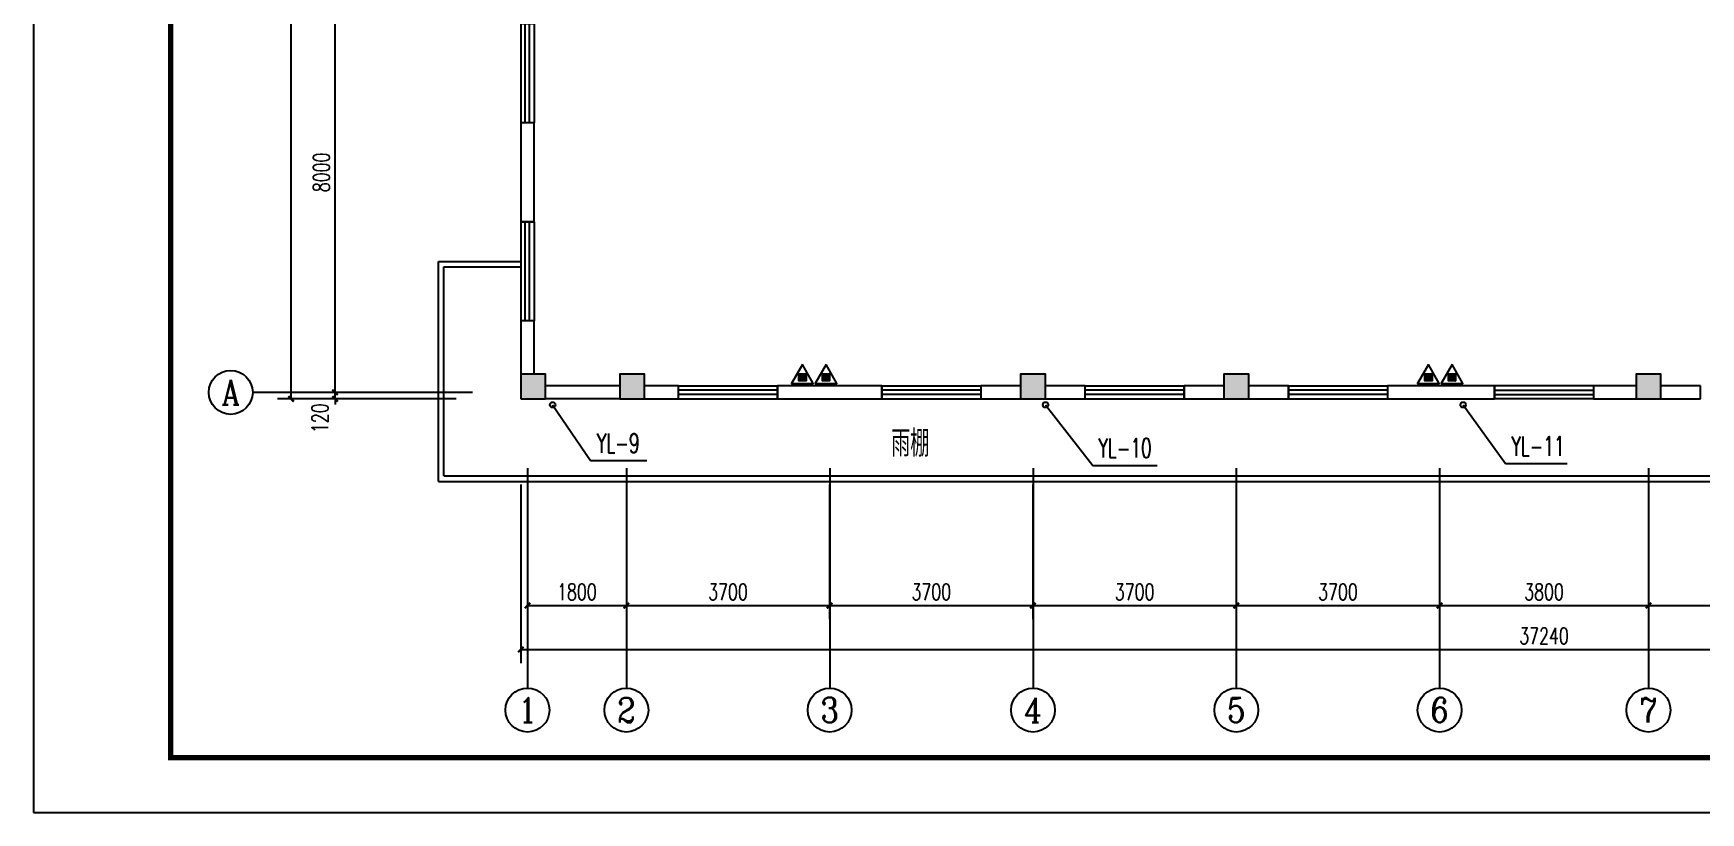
# Model space of a CAD drawing. Extents: x 343352 to 417652, y 770641 to 1036530.
# Drawn here: x 343352 to 373694, y 904283 to 918455 of the extents above; entities that cross this region are included whole.
import ezdxf
from ezdxf.enums import TextEntityAlignment as Align

# ---------------------------------------------------------------- set-up
doc = ezdxf.new("R2010")
doc.units = 0
doc.header["$LTSCALE"] = 1000
doc.header["$MEASUREMENT"] = 0
for name, color, linetype in [('AXIS', 3, 'Continuous'), ('AXIS_TEXT', 7, 'Continuous'), ('COLUMN', 9, 'Continuous'), ('DIM_雨水', 3, 'Continuous'), ('EQUIP_消防', 7, 'Continuous'), ('PUB_HATCH', 8, 'Continuous'), ('PUB_TEXT', 7, 'Continuous'), ('PUB_TITLE', 4, 'Continuous'), ('VPIPE-雨水', 4, 'Continuous'), ('WALL', 9, 'Continuous'), ('WINDOW', 4, 'Continuous')]:
    doc.layers.add(name, color=color, linetype=linetype)
doc.styles.add('_TCH_AXIS', font='COMPLEX', dxfattribs={"bigfont": 'GBCBIG'})
doc.styles.add('_TCH_DIM_T3', font='SIMPLEX', dxfattribs={"width": 0.705882, "bigfont": 'GBCBIG'})
doc.styles.add('_TWT_SERIAL', font='COMPLEX', dxfattribs={"width": 0.8, "height": 3.5, "bigfont": 'HZTXT'})
doc.styles.add('COMPLEX', font='COMPLEX')
doc.styles.get("Standard").update_dxf_attribs({"font": 'gbenor.shx', "bigfont": 'gbcbig.shx'})
doc.dimstyles.new('_TCH_ARCH&&100', dxfattribs={"dimtxt": 297.5, "dimasz": 100, "dimexe": 250, "dimexo": 300, "dimgap": 100, "dimtad": 1, "dimdec": 0, "dimzin": 0, "dimdsep": 46, "dimtxsty": '_TCH_DIM_T3', "dimblk": 'ARCHTICK', "dimcen": 0.09, "dimclrt": 7, "dimazin": 2, "dimtfac": 1, "dimtdec": 0, "dimtix": 1, "dimtmove": 2, "dimatfit": 3, "dimfxl": 0, "dimtolj": 1, "dimtzin": 0, "dimarcsym": 0})

# ---------------------------------------------------------------- blocks, each defined once
blk = doc.blocks.new('_ArchTick')
at = {"color": 0, "linetype": 'ByBlock', "const_width": 0.4}
blk.add_lwpolyline([(-0.5, -0.5), (0.5, 0.5)], dxfattribs=at)
blk = doc.blocks.new('*D126')
at = {"layer": 'AXIS', "color": 0, "lineweight": -2}
for p, q in [((351044, 911926), (348594, 911926)), ((351044, 911806), (348594, 911806)), ((348844, 911926), (348844, 912026)), ((348844, 911806), (348844, 911926)), ((348844, 911806), (348844, 911706))]:
    blk.add_line(p, q, dxfattribs=at)
at = {"layer": 'Defpoints', "color": 0}
for p in [(348844, 911926), (351344, 911926), (351344, 911806)]:
    blk.add_point(p, dxfattribs=at)
at = {"layer": 'AXIS', "color": 0, "lineweight": -2, "xscale": 100, "yscale": 100, "zscale": 100}
for p, rotation in [((348844, 911926), 270), ((348844, 911806), 90)]:
    blk.add_blockref('_ArchTick', p, dxfattribs=dict(at, rotation=rotation))
at = {"layer": 'AXIS', "color": 7, "insert": (348569, 911456), "char_height": 297.5, "attachment_point": 5, "rotation": 90, "style": '_TCH_DIM_T3'}
blk.add_mtext('\\A1;120', dxfattribs=at)
blk = doc.blocks.new('*D127')
at = {"layer": 'AXIS', "color": 0, "lineweight": -2}
for p, q in [((351044, 919926), (348594, 919926)), ((348844, 911926), (348844, 919926)), ((351044, 911926), (348594, 911926))]:
    blk.add_line(p, q, dxfattribs=at)
at = {"layer": 'Defpoints', "color": 0}
for p in [(348844, 919926), (351344, 919926), (351344, 911926)]:
    blk.add_point(p, dxfattribs=at)
at = {"layer": 'AXIS', "color": 0, "lineweight": -2, "xscale": 100, "yscale": 100, "zscale": 100}
for p, rotation in [((348844, 919926), 90), ((348844, 911926), 270)]:
    blk.add_blockref('_ArchTick', p, dxfattribs=dict(at, rotation=rotation))
at = {"layer": 'AXIS', "color": 7, "insert": (348596, 915926), "char_height": 297.5, "attachment_point": 5, "rotation": 90, "style": '_TCH_DIM_T3'}
blk.add_mtext('\\A1;8000', dxfattribs=at)
blk = doc.blocks.new('*D132')
at = {"layer": 'AXIS', "color": 0, "lineweight": -2}
for p, q in [((351044, 939046), (347794, 939046)), ((348044, 911806), (348044, 939046)), ((351044, 911806), (347794, 911806))]:
    blk.add_line(p, q, dxfattribs=at)
at = {"layer": 'Defpoints', "color": 0}
for p in [(348044, 939046), (351344, 939046), (351344, 911806)]:
    blk.add_point(p, dxfattribs=at)
at = {"layer": 'AXIS', "color": 0, "lineweight": -2, "xscale": 100, "yscale": 100, "zscale": 100}
for p, rotation in [((348044, 939046), 90), ((348044, 911806), 270)]:
    blk.add_blockref('_ArchTick', p, dxfattribs=dict(at, rotation=rotation))
at = {"layer": 'AXIS', "color": 7, "insert": (347796, 925426), "char_height": 297.5, "attachment_point": 5, "rotation": 90, "style": '_TCH_DIM_T3'}
blk.add_mtext('\\A1;27240', dxfattribs=at)
blk = doc.blocks.new('*D147')
at = {"layer": 'AXIS', "color": 0, "lineweight": -2}
for p, q in [((352344, 910249), (352344, 907799)), ((354144, 910249), (354144, 907799)), ((352344, 908049), (354144, 908049))]:
    blk.add_line(p, q, dxfattribs=at)
at = {"layer": 'Defpoints', "color": 0}
for p in [(352344, 910549), (354144, 910549), (354144, 908049)]:
    blk.add_point(p, dxfattribs=at)
at = {"layer": 'AXIS', "color": 0, "lineweight": -2, "xscale": 100, "yscale": 100, "zscale": 100, "rotation": 180}
blk.add_blockref('_ArchTick', (352344, 908049), dxfattribs=at)
at = {"layer": 'AXIS', "color": 0, "lineweight": -2, "xscale": 100, "yscale": 100, "zscale": 100}
blk.add_blockref('_ArchTick', (354144, 908049), dxfattribs=at)
at = {"layer": 'AXIS', "color": 7, "insert": (353244, 908297), "char_height": 297.5, "attachment_point": 5, "style": '_TCH_DIM_T3'}
blk.add_mtext('\\A1;1800', dxfattribs=at)
blk = doc.blocks.new('*D148')
at = {"layer": 'AXIS', "color": 0, "lineweight": -2}
for p, q in [((354144, 910249), (354144, 907799)), ((357844, 910249), (357844, 907799)), ((354144, 908049), (357844, 908049))]:
    blk.add_line(p, q, dxfattribs=at)
at = {"layer": 'Defpoints', "color": 0}
for p in [(354144, 910549), (357844, 910549), (357844, 908049)]:
    blk.add_point(p, dxfattribs=at)
at = {"layer": 'AXIS', "color": 0, "lineweight": -2, "xscale": 100, "yscale": 100, "zscale": 100, "rotation": 180}
blk.add_blockref('_ArchTick', (354144, 908049), dxfattribs=at)
at = {"layer": 'AXIS', "color": 0, "lineweight": -2, "xscale": 100, "yscale": 100, "zscale": 100}
blk.add_blockref('_ArchTick', (357844, 908049), dxfattribs=at)
at = {"layer": 'AXIS', "color": 7, "insert": (355994, 908297), "char_height": 297.5, "attachment_point": 5, "style": '_TCH_DIM_T3'}
blk.add_mtext('\\A1;3700', dxfattribs=at)
blk = doc.blocks.new('*D149')
at = {"layer": 'AXIS', "color": 0, "lineweight": -2}
for p, q in [((357844, 910249), (357844, 907799)), ((361544, 910249), (361544, 907799)), ((357844, 908049), (361544, 908049))]:
    blk.add_line(p, q, dxfattribs=at)
at = {"layer": 'Defpoints', "color": 0}
for p in [(357844, 910549), (361544, 910549), (361544, 908049)]:
    blk.add_point(p, dxfattribs=at)
at = {"layer": 'AXIS', "color": 0, "lineweight": -2, "xscale": 100, "yscale": 100, "zscale": 100, "rotation": 180}
blk.add_blockref('_ArchTick', (357844, 908049), dxfattribs=at)
at = {"layer": 'AXIS', "color": 0, "lineweight": -2, "xscale": 100, "yscale": 100, "zscale": 100}
blk.add_blockref('_ArchTick', (361544, 908049), dxfattribs=at)
at = {"layer": 'AXIS', "color": 7, "insert": (359694, 908297), "char_height": 297.5, "attachment_point": 5, "style": '_TCH_DIM_T3'}
blk.add_mtext('\\A1;3700', dxfattribs=at)
blk = doc.blocks.new('*D150')
at = {"layer": 'AXIS', "color": 0, "lineweight": -2}
for p, q in [((361544, 910249), (361544, 907799)), ((365244, 910249), (365244, 907799)), ((361544, 908049), (365244, 908049))]:
    blk.add_line(p, q, dxfattribs=at)
at = {"layer": 'Defpoints', "color": 0}
for p in [(361544, 910549), (365244, 910549), (365244, 908049)]:
    blk.add_point(p, dxfattribs=at)
at = {"layer": 'AXIS', "color": 0, "lineweight": -2, "xscale": 100, "yscale": 100, "zscale": 100, "rotation": 180}
blk.add_blockref('_ArchTick', (361544, 908049), dxfattribs=at)
at = {"layer": 'AXIS', "color": 0, "lineweight": -2, "xscale": 100, "yscale": 100, "zscale": 100}
blk.add_blockref('_ArchTick', (365244, 908049), dxfattribs=at)
at = {"layer": 'AXIS', "color": 7, "insert": (363394, 908297), "char_height": 297.5, "attachment_point": 5, "style": '_TCH_DIM_T3'}
blk.add_mtext('\\A1;3700', dxfattribs=at)
blk = doc.blocks.new('*D151')
at = {"layer": 'AXIS', "color": 0, "lineweight": -2}
for p, q in [((365244, 910249), (365244, 907799)), ((368944, 910249), (368944, 907799)), ((365244, 908049), (368944, 908049))]:
    blk.add_line(p, q, dxfattribs=at)
at = {"layer": 'Defpoints', "color": 0}
for p in [(365244, 910549), (368944, 910549), (368944, 908049)]:
    blk.add_point(p, dxfattribs=at)
at = {"layer": 'AXIS', "color": 0, "lineweight": -2, "xscale": 100, "yscale": 100, "zscale": 100, "rotation": 180}
blk.add_blockref('_ArchTick', (365244, 908049), dxfattribs=at)
at = {"layer": 'AXIS', "color": 0, "lineweight": -2, "xscale": 100, "yscale": 100, "zscale": 100}
blk.add_blockref('_ArchTick', (368944, 908049), dxfattribs=at)
at = {"layer": 'AXIS', "color": 7, "insert": (367094, 908297), "char_height": 297.5, "attachment_point": 5, "style": '_TCH_DIM_T3'}
blk.add_mtext('\\A1;3700', dxfattribs=at)
blk = doc.blocks.new('*D152')
at = {"layer": 'AXIS', "color": 0, "lineweight": -2}
for p, q in [((368944, 910249), (368944, 907799)), ((372744, 910249), (372744, 907799)), ((368944, 908049), (372744, 908049))]:
    blk.add_line(p, q, dxfattribs=at)
at = {"layer": 'Defpoints', "color": 0}
for p in [(368944, 910549), (372744, 910549), (372744, 908049)]:
    blk.add_point(p, dxfattribs=at)
at = {"layer": 'AXIS', "color": 0, "lineweight": -2, "xscale": 100, "yscale": 100, "zscale": 100, "rotation": 180}
blk.add_blockref('_ArchTick', (368944, 908049), dxfattribs=at)
at = {"layer": 'AXIS', "color": 0, "lineweight": -2, "xscale": 100, "yscale": 100, "zscale": 100}
blk.add_blockref('_ArchTick', (372744, 908049), dxfattribs=at)
at = {"layer": 'AXIS', "color": 7, "insert": (370844, 908297), "char_height": 297.5, "attachment_point": 5, "style": '_TCH_DIM_T3'}
blk.add_mtext('\\A1;3800', dxfattribs=at)
blk = doc.blocks.new('*D153')
at = {"layer": 'AXIS', "color": 0, "lineweight": -2}
for p, q in [((372744, 910249), (372744, 907799)), ((376444, 910249), (376444, 907799)), ((372744, 908049), (376444, 908049))]:
    blk.add_line(p, q, dxfattribs=at)
at = {"layer": 'Defpoints', "color": 0}
for p in [(372744, 910549), (376444, 910549), (376444, 908049)]:
    blk.add_point(p, dxfattribs=at)
at = {"layer": 'AXIS', "color": 0, "lineweight": -2, "xscale": 100, "yscale": 100, "zscale": 100, "rotation": 180}
blk.add_blockref('_ArchTick', (372744, 908049), dxfattribs=at)
at = {"layer": 'AXIS', "color": 0, "lineweight": -2, "xscale": 100, "yscale": 100, "zscale": 100}
blk.add_blockref('_ArchTick', (376444, 908049), dxfattribs=at)
at = {"layer": 'AXIS', "color": 7, "insert": (374594, 908297), "char_height": 297.5, "attachment_point": 5, "style": '_TCH_DIM_T3'}
blk.add_mtext('\\A1;3700', dxfattribs=at)
blk = doc.blocks.new('*D159')
at = {"layer": 'AXIS', "color": 0, "lineweight": -2}
for p, q in [((352224, 910249), (352224, 906999)), ((389464, 910249), (389464, 906999)), ((352224, 907249), (389464, 907249))]:
    blk.add_line(p, q, dxfattribs=at)
at = {"layer": 'Defpoints', "color": 0}
for p in [(352224, 910549), (389464, 910549), (389464, 907249)]:
    blk.add_point(p, dxfattribs=at)
at = {"layer": 'AXIS', "color": 0, "lineweight": -2, "xscale": 100, "yscale": 100, "zscale": 100, "rotation": 180}
blk.add_blockref('_ArchTick', (352224, 907249), dxfattribs=at)
at = {"layer": 'AXIS', "color": 0, "lineweight": -2, "xscale": 100, "yscale": 100, "zscale": 100}
blk.add_blockref('_ArchTick', (389464, 907249), dxfattribs=at)
at = {"layer": 'AXIS', "color": 7, "insert": (370844, 907497), "char_height": 297.5, "attachment_point": 5, "style": '_TCH_DIM_T3'}
blk.add_mtext('\\A1;37240', dxfattribs=at)
blk = doc.blocks.new('$TCHSYS$WIN2D')
for p, q in [((-0.5, 0.5), (0.5, 0.5)), ((-0.5, 0.5), (-0.5, -0.5)), ((0.5, 0.5), (0.5, -0.5)), ((0.5, 0.167), (-0.5, 0.167)), ((0.5, -0.167), (-0.5, -0.167)), ((-0.5, -0.5), (0.5, -0.5))]:
    blk.add_line(p, q)
blk = doc.blocks.new('_AXISO')
blk.add_circle((0, 0), 0.5)
at = {"layer": 'AXIS_TEXT', "style": 'COMPLEX', "width": 1.041667}
blk.add_attdef('A', text='', height=0.56, dxfattribs=at).set_placement((-0.25, -0.28), (0.25, -0.28), align=Align.FIT)
blk = doc.blocks.new('_FZH')
blk.add_lwpolyline([(-0.5, -0.5), (0.5, -0.5), (0.5, 0.5), (-0.5, 0.5)], close=True)
at = {"layer": 'PUB_HATCH'}
blk.add_solid([(-0.5, -0.5), (0.5, -0.5), (-0.5, 0.5), (0.5, 0.5)], dxfattribs=at)
blk = doc.blocks.new('$ATTACHMENT$00000214')
h = blk.add_hatch()
h.set_pattern_fill('ANSI31', color=256, scale=200, style=0)
h.set_pattern_definition([(45, (-38543.802, -6842.639), (-17.67767, 17.67767), [])])
h.paths.add_polyline_path([(-65, 2), (65, 2), (65, -128), (-65, -128)])
for points in [[(0, 172), (-198, -172), (198, -172)], [(-65, 2), (65, 2), (65, -128), (-65, -128)]]:
    blk.add_lwpolyline(points, close=True)

msp = doc.modelspace()

# ---------------------------------------------------------------- linework, layer by layer
for p, q in [((350724.3, 910306.2), (350724.3, 914306.2)), ((350724.3, 914306.2), (352224.3, 914306.2)), ((350824.3, 910406.2), (350824.3, 914206.2)), ((350824.3, 914206.2), (352224.3, 914206.2)), ((350724.3, 910306.2), (380244.3, 910306.2)), ((350824.3, 910406.2), (380144.3, 910406.2))]:
    msp.add_line(p, q)
at = {"layer": 'AXIS'}
for p, q in [((351344.3, 911926.2), (347344.3, 911926.2)), ((352344.3, 910548.7), (352344.3, 906548.7)), ((354144.3, 910548.7), (354144.3, 906548.7)), ((357844.3, 910548.7), (357844.3, 906548.7)), ((361544.3, 910548.7), (361544.3, 906548.7)), ((365244.3, 910548.7), (365244.3, 906548.7)), ((368944.3, 910548.7), (368944.3, 906548.7)), ((372744.3, 910548.7), (372744.3, 906548.7))]:
    msp.add_line(p, q, dxfattribs=at)
at = {"layer": 'DIM_雨水'}
for p, q in [((352802.3, 911698.7), (353491.8, 910688.7)), ((361772.5, 911698.7), (362632.1, 910599)), ((369371.3, 911698.7), (370142.9, 910632.5)), ((353491.8, 910688.7), (354518, 910688.7)), ((362632.1, 910599), (363806.2, 910599)), ((370142.9, 910632.5), (371267, 910632.5))]:
    msp.add_line(p, q, dxfattribs=at)
at = {"layer": 'PUB_TITLE'}
msp.add_lwpolyline([(343352.5, 904283.1), (402752.5, 904283.1), (402752.5, 946283.1), (343352.5, 946283.1)], close=True, dxfattribs=at)
at = {"layer": 'PUB_TITLE', "const_width": 100}
msp.add_lwpolyline([(345852.5, 905283.1), (401752.5, 905283.1), (401752.5, 945283.1), (345852.5, 945283.1)], close=True, dxfattribs=at)
at = {"layer": 'VPIPE-雨水'}
for centre in [(352802.3, 911698.7), (361772.5, 911698.7), (369371.3, 911698.7)]:
    msp.add_circle(centre, 50, dxfattribs=at)
at = {"layer": 'WALL'}
for p, q in [((352224.3, 916826.2), (352224.3, 915026.2)), ((352464.3, 916826.2), (352224.3, 916826.2)), ((352464.3, 915026.2), (352464.3, 916826.2)), ((352224.3, 915026.2), (352464.3, 915026.2)), ((352464.3, 913226.2), (352224.3, 913226.2)), ((352224.3, 913226.2), (352224.3, 912256.2)), ((352464.3, 912256.2), (352464.3, 913226.2)), ((354024.3, 912046.2), (352674.3, 912046.2)), ((354024.3, 911806.2), (352674.3, 911806.2)), ((355094.3, 912046.2), (354474.3, 912046.2)), ((354474.3, 911806.2), (355094.3, 911806.2)), ((355094.3, 911806.2), (355094.3, 912046.2)), ((358794.3, 912046.2), (356894.3, 912046.2)), ((356894.3, 912046.2), (356894.3, 911806.2)), ((356894.3, 911806.2), (358794.3, 911806.2)), ((358794.3, 911806.2), (358794.3, 912046.2)), ((361319.3, 912046.2), (360594.3, 912046.2)), ((360594.3, 912046.2), (360594.3, 911806.2)), ((360594.3, 911806.2), (361319.3, 911806.2)), ((362494.3, 912046.2), (361769.3, 912046.2)), ((361769.3, 911806.2), (362494.3, 911806.2)), ((362494.3, 911806.2), (362494.3, 912046.2)), ((365019.3, 912046.2), (364294.3, 912046.2)), ((364294.3, 912046.2), (364294.3, 911806.2)), ((364294.3, 911806.2), (365019.3, 911806.2)), ((366194.3, 912046.2), (365469.3, 912046.2)), ((365469.3, 911806.2), (366194.3, 911806.2)), ((366194.3, 911806.2), (366194.3, 912046.2)), ((369944.3, 912046.2), (367994.3, 912046.2)), ((367994.3, 912046.2), (367994.3, 911806.2)), ((367994.3, 911806.2), (369944.3, 911806.2)), ((369944.3, 911806.2), (369944.3, 912046.2)), ((372519.3, 912046.2), (371744.3, 912046.2)), ((371744.3, 912046.2), (371744.3, 911806.2)), ((371744.3, 911806.2), (372519.3, 911806.2)), ((373694.3, 912046.2), (372969.3, 912046.2)), ((372969.3, 911806.2), (373694.3, 911806.2)), ((373694.3, 911806.2), (373694.3, 912046.2))]:
    msp.add_line(p, q, dxfattribs=at)

# ---------------------------------------------------------------- block references
at = {"layer": 'AXIS'}
ref = msp.add_blockref('_AXISO', (346944.3, 911926.2), dxfattribs=dict(at, xscale=800, yscale=800, zscale=800))
ref.add_attrib('A', 'A', dxfattribs={"layer": 'AXIS_TEXT', "height": 452.9, "style": '_TCH_AXIS', "width": 0.848485}).set_placement((346779.7, 911699.8), (347109, 911699.8), align=Align.FIT)
ref = msp.add_blockref('_AXISO', (352344.3, 906148.7), dxfattribs=dict(at, xscale=800, yscale=800, zscale=800))
ref.add_attrib('A', '1', dxfattribs={"layer": 'AXIS_TEXT', "height": 450.2, "style": '_TCH_AXIS', "width": 1.726397}).set_placement((352177.8, 905923.6), (352510.9, 905923.6), align=Align.FIT)
ref = msp.add_blockref('_AXISO', (354144.3, 906148.7), dxfattribs=dict(at, xscale=800, yscale=800, zscale=800))
ref.add_attrib('A', '2', dxfattribs={"layer": 'AXIS_TEXT', "height": 450.2, "style": '_TCH_AXIS', "width": 1.109827}).set_placement((353977.8, 905923.6), (354310.9, 905923.6), align=Align.FIT)
ref = msp.add_blockref('_AXISO', (357844.3, 906148.7), dxfattribs=dict(at, xscale=800, yscale=800, zscale=800))
ref.add_attrib('A', '3', dxfattribs={"layer": 'AXIS_TEXT', "height": 452, "style": '_TCH_AXIS', "width": 1.097143}).set_placement((357679, 905922.7), (358009.7, 905922.7), align=Align.FIT)
ref = msp.add_blockref('_AXISO', (361544.3, 906148.7), dxfattribs=dict(at, xscale=800, yscale=800, zscale=800))
ref.add_attrib('A', '4', dxfattribs={"layer": 'AXIS_TEXT', "height": 450.2, "style": '_TCH_AXIS', "width": 0.971098}).set_placement((361377.8, 905923.6), (361710.9, 905923.6), align=Align.FIT)
ref = msp.add_blockref('_AXISO', (365244.3, 906148.7), dxfattribs=dict(at, xscale=800, yscale=800, zscale=800))
ref.add_attrib('A', '5', dxfattribs={"layer": 'AXIS_TEXT', "height": 450.2, "style": '_TCH_AXIS', "width": 1.109827}).set_placement((365077.8, 905923.6), (365410.9, 905923.6), align=Align.FIT)
ref = msp.add_blockref('_AXISO', (368944.3, 906148.7), dxfattribs=dict(at, xscale=800, yscale=800, zscale=800))
ref.add_attrib('A', '6', dxfattribs={"layer": 'AXIS_TEXT', "height": 452, "style": '_TCH_AXIS', "width": 1.097143}).set_placement((368779, 905922.7), (369109.7, 905922.7), align=Align.FIT)
ref = msp.add_blockref('_AXISO', (372744.3, 906148.7), dxfattribs=dict(at, xscale=800, yscale=800, zscale=800))
ref.add_attrib('A', '7', dxfattribs={"layer": 'AXIS_TEXT', "height": 450.2, "style": '_TCH_AXIS', "width": 1.109827}).set_placement((372577.8, 905923.6), (372910.9, 905923.6), align=Align.FIT)
at = {"layer": 'COLUMN', "xscale": 450, "yscale": 450, "zscale": 450}
for p in [(352449.3, 912031.2), (354249.3, 912031.2), (361544.3, 912031.2), (365244.3, 912031.2), (372744.3, 912031.2)]:
    msp.add_blockref('_FZH', p, dxfattribs=at)
at = {"layer": 'EQUIP_消防'}
for p in [(357348.5, 912261.9), (357777.4, 912261.9), (368740.6, 912261.9), (369169.5, 912261.9)]:
    msp.add_blockref('$ATTACHMENT$00000214', p, dxfattribs=at)
at = {"layer": 'WINDOW'}
for p, xscale, yscale, zscale, rotation in [((352344.3, 917726.2), 1800, 240, 1800, 270), ((352344.3, 914126.2), 1800, 240, 1800, 270), ((355994.3, 911926.2), -1800, 240, -1800, 180), ((359694.3, 911926.2), -1800, -240, -1800, 180), ((363394.3, 911926.2), -1800, 240, -1800, 180), ((367094.3, 911926.2), -1800, -240, -1800, 180), ((370844.3, 911926.2), 1800, -240, 1800, 180)]:
    msp.add_blockref('$TCHSYS$WIN2D', p, dxfattribs=dict(at, xscale=xscale, yscale=yscale, zscale=zscale, rotation=rotation))

# ---------------------------------------------------------------- texts
at = {"layer": 'DIM_雨水', "color": 7, "style": '_TWT_SERIAL', "width": 0.64}
for s, p in [('YL-9', (353605.3, 910828.7)), ('YL-10', (362733.5, 910739)), ('YL-11', (370247.7, 910772.5))]:
    msp.add_text(s, height=350, dxfattribs=at).set_placement(p)
at = {"layer": 'PUB_TEXT'}
msp.add_text('雨棚', height=482.27, dxfattribs=at).set_placement((358963.9, 910757.3))

# ---------------------------------------------------------------- dimensions: what is measured, and where the dimension line sits
at = {"layer": 'AXIS'}
for p1, p2, distance, picture, middle in [((351344.3, 911806.2), (351344.3, 939046.2), 3300, '*D132', (347795.6, 925426.2)), ((351344.3, 911926.2), (351344.3, 919926.2), 2500, '*D127', (348595.6, 915926.2)), ((352224.3, 910548.7), (389464.3, 910548.7), -3300, '*D159', (370844.3, 907497.5)), ((352344.3, 910548.7), (354144.3, 910548.7), -2500, '*D147', (353244.3, 908297.5)), ((354144.3, 910548.7), (357844.3, 910548.7), -2500, '*D148', (355994.3, 908297.5)), ((357844.3, 910548.7), (361544.3, 910548.7), -2500, '*D149', (359694.3, 908297.5)), ((361544.3, 910548.7), (365244.3, 910548.7), -2500, '*D150', (363394.3, 908297.5)), ((365244.3, 910548.7), (368944.3, 910548.7), -2500, '*D151', (367094.3, 908297.5)), ((368944.3, 910548.7), (372744.3, 910548.7), -2500, '*D152', (370844.3, 908297.5)), ((372744.3, 910548.7), (376444.3, 910548.7), -2500, '*D153', (374594.3, 908297.5))]:
    dim = msp.add_aligned_dim(p1=p1, p2=p2, distance=distance, dimstyle='_TCH_ARCH&&100', dxfattribs=at)
    dim.commit()
    dim.dimension.update_dxf_attribs({"geometry": picture, "text_midpoint": middle})
dim = msp.add_linear_dim(base=(348844.3, 911926.2), p1=(351344.3, 911806.2), p2=(351344.3, 911926.2), angle=90, dimstyle='_TCH_ARCH&&100', dxfattribs=at)
dim.commit()
dim.dimension.update_dxf_attribs({"geometry": '*D126', "text_midpoint": (348569.3, 911456.2), "dimtype": 129})

doc.saveas('drawing.dxf')
